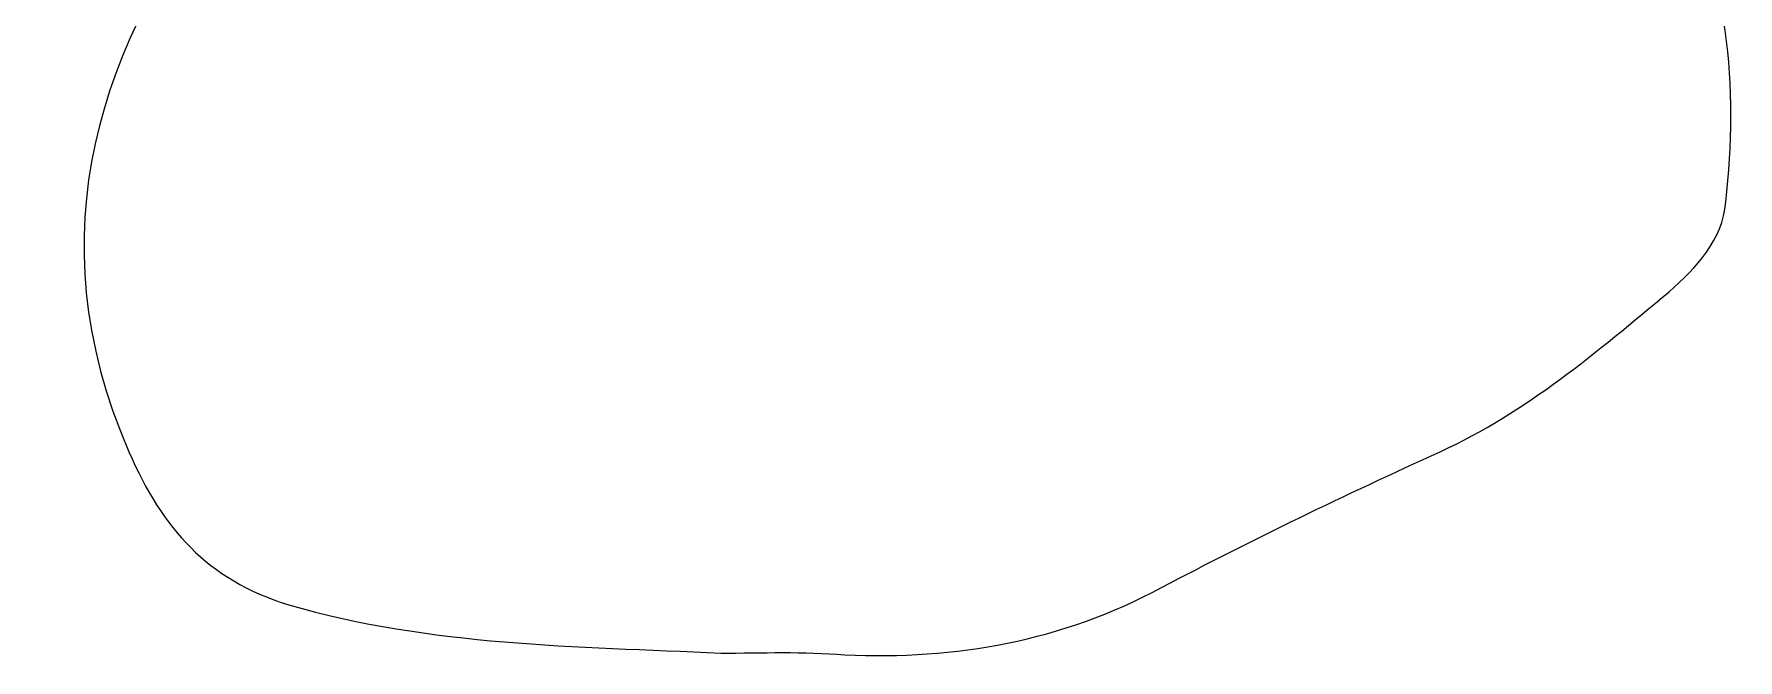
# Model space of a CAD drawing. Extents: x 404 to 2596, y -2984 to -16.
# Drawn here: x 2451.2 to 2508.9, y -2592.1 to -2570.9 of the extents above; entities that cross this region are included whole.
import ezdxf

# ---------------------------------------------------------------- set-up
doc = ezdxf.new("R2010")
doc.units = 0
doc.header["$MEASUREMENT"] = 0
doc.layers.add('Layer 1', color=7, linetype='Continuous')

# ---------------------------------------------------------------- blocks, each defined once
blk = doc.blocks.new('block 2')
at = {"layer": 'Layer 1', "lineweight": 0}
blk.add_open_spline([(2506.552, -2565.453), (2508.648, -2568.771), (2508.881, -2572.731), (2508.474, -2576.632), (2508.357, -2577.913), (2507.483, -2578.844), (2506.552, -2579.66), (2504.107, -2581.698), (2501.719, -2583.735), (2498.808, -2585.074), (2495.605, -2586.53), (2492.461, -2588.044), (2489.376, -2589.674), (2485.998, -2591.48), (2482.446, -2592.12), (2478.661, -2591.945), (2477.264, -2591.83), (2475.867, -2591.888), (2474.469, -2591.888), (2469.578, -2591.655), (2464.687, -2591.655), (2459.854, -2590.257), (2457.059, -2589.384), (2455.604, -2587.695), (2454.44, -2585.074), (2451.237, -2577.68), (2453.449, -2571.217), (2457.932, -2565.453), (2461.892, -2560.27), (2467.249, -2556.485), (2473.072, -2553.457), (2475.925, -2551.944), (2478.895, -2552.002), (2481.806, -2552.41), (2486.522, -2553.108), (2491.064, -2554.273), (2495.489, -2556.019), (2500.263, -2557.941), (2503.932, -2561.26), (2506.552, -2565.453)], degree=3, knots=[0, 0, 0, 0, 1, 1, 1, 2, 2, 2, 3, 3, 3, 4, 4, 4, 5, 5, 5, 6, 6, 6, 7, 7, 7, 8, 8, 8, 9, 9, 9, 10, 10, 10, 11, 11, 11, 12, 12, 12, 13, 13, 13, 13], dxfattribs=at)

msp = doc.modelspace()

# ---------------------------------------------------------------- block references
at = {"layer": 'Layer 1'}
msp.add_blockref('block 2', (0, 0), dxfattribs=at)

doc.saveas('drawing.dxf')
